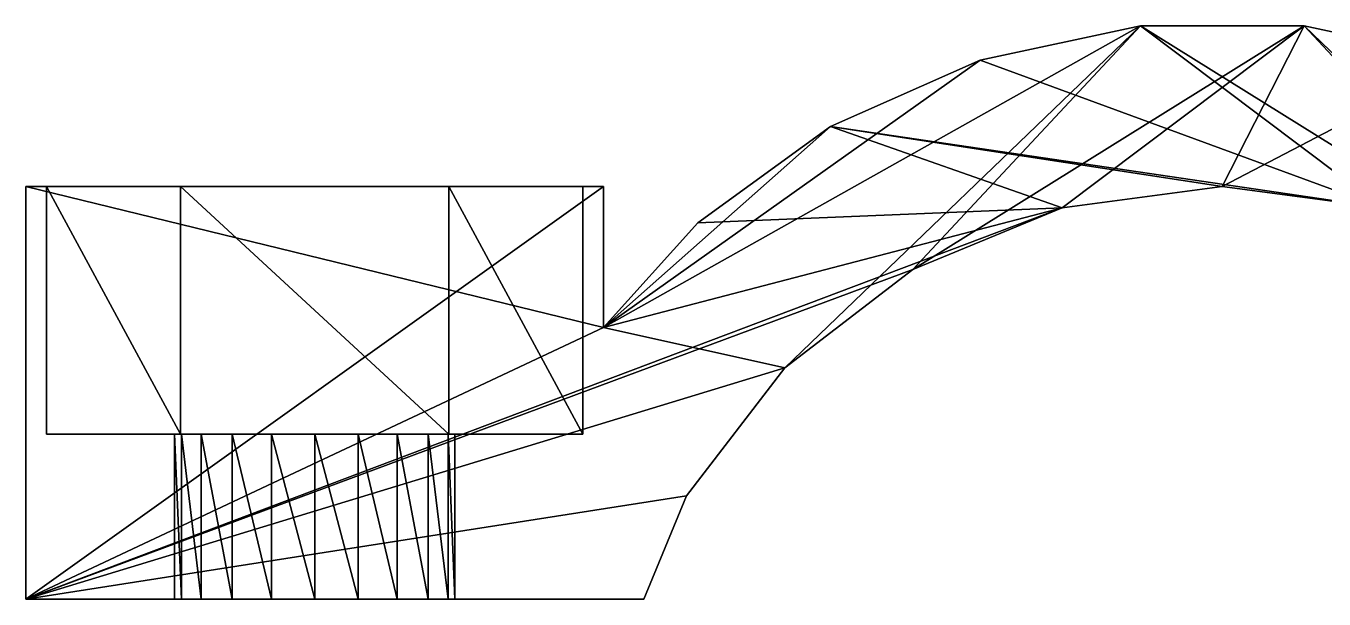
# Model space of a CAD drawing. Header units: metres. Extents: x -39.5 to 34.5, y -10 to 10.
# Drawn here: x -39.5 to -23.77, y 2.5 to 9.45 of the extents above; entities that cross this region are included whole.
import ezdxf

# ---------------------------------------------------------------- set-up
doc = ezdxf.new("R2010")
doc.units = ezdxf.units.M

msp = doc.modelspace()

# ---------------------------------------------------------------- linework, layer by layer
for points in [[(-32.5, 5.79016, 32.5), (-25.993, 9.44796, 32.5), (-27.935699, 9.03504, 32.5)], [(-32.5, 5.79016, 32.5), (-30.303301, 5.3033, 32.5), (-25.993, 9.44796, 32.5)], [(-32.5, 5.79016, -17.5), (-25.993, 9.44796, -17.5), (-27.935699, 9.03504, -17.5)], [(-32.5, 5.79016, -17.5), (-30.303301, 5.3033, -17.5), (-25.993, 9.44796, -17.5)], [(-30.303301, 5.3033, 32.5), (-28.75, 6.49519, 32.5), (-25.993, 9.44796, 32.5)], [(-30.303301, 5.3033, -17.5), (-28.75, 6.49519, -17.5), (-25.993, 9.44796, -17.5)], [(-24.007, 9.44796, 32.5), (-25.993, 9.44796, 32.5), (-28.75, 6.49519, 32.5)], [(-24.007, 9.44796, 32.5), (-28.75, 6.49519, 32.5), (-26.941099, 7.24444, 32.5)], [(-24.007, 9.44796, -17.5), (-25.993, 9.44796, -17.5), (-28.75, 6.49519, -17.5)], [(-24.007, 9.44796, -17.5), (-28.75, 6.49519, -17.5), (-26.941099, 7.24444, -17.5)], [(-23.058901, 7.24444, 17.5), (-27.935699, 9.03504, 17.5), (-25.993, 9.44796, 17.5)], [(-27.935699, 9.03504, 17.5), (-27.935699, 9.03504, 32.5), (-25.993, 9.44796, 17.5)], [(-25.993, 9.44796, 17.5), (-27.935699, 9.03504, 32.5), (-25.993, 9.44796, 32.5)], [(-23.058901, 7.24444, -32.5), (-27.935699, 9.03504, -32.5), (-25.993, 9.44796, -32.5)], [(-27.935699, 9.03504, -32.5), (-27.935699, 9.03504, -17.5), (-25.993, 9.44796, -32.5)], [(-25.993, 9.44796, -32.5), (-27.935699, 9.03504, -17.5), (-25.993, 9.44796, -17.5)], [(-26.941099, 7.24444, 32.5), (-25, 7.5, 32.5), (-24.007, 9.44796, 32.5)], [(-26.941099, 7.24444, -17.5), (-25, 7.5, -17.5), (-24.007, 9.44796, -17.5)], [(-23.058901, 7.24444, 17.5), (-25.993, 9.44796, 17.5), (-21.25, 6.49519, 17.5)], [(-21.25, 6.49519, 17.5), (-25.993, 9.44796, 17.5), (-24.007, 9.44796, 17.5)], [(-25.993, 9.44796, 17.5), (-25.993, 9.44796, 32.5), (-24.007, 9.44796, 17.5)], [(-24.007, 9.44796, 17.5), (-25.993, 9.44796, 32.5), (-24.007, 9.44796, 32.5)], [(-23.058901, 7.24444, -32.5), (-25.993, 9.44796, -32.5), (-21.25, 6.49519, -32.5)], [(-21.25, 6.49519, -32.5), (-25.993, 9.44796, -32.5), (-24.007, 9.44796, -32.5)], [(-25.993, 9.44796, -32.5), (-25.993, 9.44796, -17.5), (-24.007, 9.44796, -32.5)], [(-24.007, 9.44796, -32.5), (-25.993, 9.44796, -17.5), (-24.007, 9.44796, -17.5)], [(-22.064301, 9.03504, 32.5), (-24.007, 9.44796, 32.5), (-25, 7.5, 32.5)], [(-22.064301, 9.03504, -17.5), (-24.007, 9.44796, -17.5), (-25, 7.5, -17.5)], [(-21.25, 6.49519, 17.5), (-24.007, 9.44796, 17.5), (-19.696699, 5.3033, 17.5)], [(-19.696699, 5.3033, 17.5), (-24.007, 9.44796, 17.5), (-22.064301, 9.03504, 17.5)], [(-24.007, 9.44796, 17.5), (-24.007, 9.44796, 32.5), (-22.064301, 9.03504, 17.5)], [(-22.064301, 9.03504, 17.5), (-24.007, 9.44796, 32.5), (-22.064301, 9.03504, 32.5)], [(-21.25, 6.49519, -32.5), (-24.007, 9.44796, -32.5), (-19.696699, 5.3033, -32.5)], [(-19.696699, 5.3033, -32.5), (-24.007, 9.44796, -32.5), (-22.064301, 9.03504, -32.5)], [(-24.007, 9.44796, -32.5), (-24.007, 9.44796, -17.5), (-22.064301, 9.03504, -32.5)], [(-22.064301, 9.03504, -32.5), (-24.007, 9.44796, -17.5), (-22.064301, 9.03504, -17.5)], [(-32.5, 5.79016, 32.5), (-27.935699, 9.03504, 32.5), (-29.75, 8.22724, 32.5)], [(-32.5, 5.79016, -17.5), (-27.935699, 9.03504, -17.5), (-29.75, 8.22724, -17.5)], [(-29.75, 8.22724, 17.5), (-27.935699, 9.03504, 17.5), (-23.058901, 7.24444, 17.5)], [(-29.75, 8.22724, 17.5), (-29.75, 8.22724, 32.5), (-27.935699, 9.03504, 17.5)], [(-27.935699, 9.03504, 17.5), (-29.75, 8.22724, 32.5), (-27.935699, 9.03504, 32.5)], [(-29.75, 8.22724, -32.5), (-27.935699, 9.03504, -32.5), (-23.058901, 7.24444, -32.5)], [(-29.75, 8.22724, -32.5), (-29.75, 8.22724, -17.5), (-27.935699, 9.03504, -32.5)], [(-27.935699, 9.03504, -32.5), (-29.75, 8.22724, -17.5), (-27.935699, 9.03504, -17.5)], [(-25, 7.5, 32.5), (-23.058901, 7.24444, 32.5), (-22.064301, 9.03504, 32.5)], [(-25, 7.5, -17.5), (-23.058901, 7.24444, -17.5), (-22.064301, 9.03504, -17.5)], [(-32.5, 5.79016, 32.5), (-29.75, 8.22724, 32.5), (-31.356701, 7.05988, 32.5)], [(-32.5, 5.79016, -17.5), (-29.75, 8.22724, -17.5), (-31.356701, 7.05988, -17.5)], [(-29.75, 8.22724, 17.5), (-26.941099, 7.24444, 17.5), (-31.356701, 7.05988, 17.5)], [(-31.356701, 7.05988, 17.5), (-31.356701, 7.05988, 32.5), (-29.75, 8.22724, 17.5)], [(-29.75, 8.22724, 17.5), (-31.356701, 7.05988, 32.5), (-29.75, 8.22724, 32.5)], [(-29.75, 8.22724, -32.5), (-26.941099, 7.24444, -32.5), (-31.356701, 7.05988, -32.5)], [(-31.356701, 7.05988, -32.5), (-31.356701, 7.05988, -17.5), (-29.75, 8.22724, -32.5)], [(-29.75, 8.22724, -32.5), (-31.356701, 7.05988, -17.5), (-29.75, 8.22724, -17.5)], [(-29.75, 8.22724, 17.5), (-23.058901, 7.24444, 17.5), (-25, 7.5, 17.5)], [(-29.75, 8.22724, 17.5), (-25, 7.5, 17.5), (-26.941099, 7.24444, 17.5)], [(-29.75, 8.22724, -32.5), (-23.058901, 7.24444, -32.5), (-25, 7.5, -32.5)], [(-29.75, 8.22724, -32.5), (-25, 7.5, -32.5), (-26.941099, 7.24444, -32.5)], [(-32.5, 5.79016, 17.5), (-39.5, 7.5, 17.5), (-32.5, 7.5, 17.5)], [(-32.5, 5.79016, 17.5), (-39.5, 2.5, 17.5), (-39.5, 7.5, 17.5)], [(-32.5, 7.5, 32.5), (-39.5, 7.5, 32.5), (-39.5, 2.5, 32.5)], [(-39.5, 2.5, 32.5), (-32.5, 5.79016, 32.5), (-32.5, 7.5, 32.5)], [(-34.375, 7.5, 27.8146), (-39.5, 7.5, 32.5), (-32.5, 7.5, 32.5)], [(-39.5, 7.5, 17.5), (-39.5, 7.5, 32.5), (-39.25, 7.5, 25)], [(-39.5, 7.5, 17.5), (-39.25, 7.5, 25), (-37.625, 7.5, 22.1854)], [(-39.5, 7.5, 17.5), (-37.625, 7.5, 22.1854), (-32.5, 7.5, 17.5)], [(-37.625, 7.5, 27.8146), (-39.5, 7.5, 32.5), (-34.375, 7.5, 27.8146)], [(-39.25, 7.5, 25), (-39.5, 7.5, 32.5), (-37.625, 7.5, 27.8146)], [(-39.5, 2.5, 17.5), (-39.5, 2.5, 32.5), (-39.5, 7.5, 17.5)], [(-39.5, 7.5, 17.5), (-39.5, 2.5, 32.5), (-39.5, 7.5, 32.5)], [(-32.5, 5.79016, -32.5), (-39.5, 7.5, -32.5), (-32.5, 7.5, -32.5)], [(-32.5, 5.79016, -32.5), (-39.5, 2.5, -32.5), (-39.5, 7.5, -32.5)], [(-32.5, 7.5, -17.5), (-39.5, 7.5, -17.5), (-39.5, 2.5, -17.5)], [(-39.5, 2.5, -17.5), (-32.5, 5.79016, -17.5), (-32.5, 7.5, -17.5)], [(-34.375, 7.5, -19.118799), (-39.5, 7.5, -17.5), (-32.5, 7.5, -17.5)], [(-39.5, 7.5, -32.5), (-39.5, 7.5, -17.5), (-39.25, 7.5, -28.0667)], [(-39.5, 7.5, -32.5), (-39.25, 7.5, -28.0667), (-37.625, 7.5, -30.881201)], [(-39.5, 7.5, -32.5), (-37.625, 7.5, -30.881201), (-32.5, 7.5, -32.5)], [(-39.25, 7.5, -28.0667), (-39.5, 7.5, -17.5), (-39.25, 7.5, -21.9333)], [(-39.25, 7.5, -21.9333), (-39.5, 7.5, -17.5), (-37.625, 7.5, -19.118799)], [(-37.625, 7.5, -19.118799), (-39.5, 7.5, -17.5), (-34.375, 7.5, -19.118799)], [(-39.5, 2.5, -32.5), (-39.5, 2.5, -17.5), (-39.5, 7.5, -32.5)], [(-39.5, 7.5, -32.5), (-39.5, 2.5, -17.5), (-39.5, 7.5, -17.5)], [(-39.25, 7.5, 25), (-37.625, 7.5, 27.8146), (-37.625, 4.5, 27.8146)], [(-39.25, 4.5, 25), (-39.25, 7.5, 25), (-37.625, 4.5, 27.8146)], [(-37.625, 4.5, 22.1854), (-37.625, 7.5, 22.1854), (-39.25, 7.5, 25)], [(-39.25, 4.5, 25), (-37.625, 4.5, 22.1854), (-39.25, 7.5, 25)], [(-37.625, 7.5, -24.7479), (-37.625, 7.5, -25.2521), (-39.25, 7.5, -21.9333)], [(-39.25, 7.5, -28.0667), (-39.25, 7.5, -21.9333), (-37.625, 7.5, -25.2521)], [(-39.25, 7.5, -28.0667), (-37.625, 7.5, -25.2521), (-37.625, 4.5, -25.2521)], [(-39.25, 4.5, -28.0667), (-39.25, 7.5, -28.0667), (-37.625, 4.5, -25.2521)], [(-37.625, 4.5, -30.881201), (-37.625, 7.5, -30.881201), (-39.25, 7.5, -28.0667)], [(-39.25, 4.5, -28.0667), (-37.625, 4.5, -30.881201), (-39.25, 7.5, -28.0667)], [(-39.25, 7.5, -21.9333), (-37.625, 7.5, -19.118799), (-37.625, 4.5, -19.118799)], [(-39.25, 4.5, -21.9333), (-39.25, 7.5, -21.9333), (-37.625, 4.5, -19.118799)], [(-37.625, 4.5, -24.7479), (-37.625, 7.5, -24.7479), (-39.25, 7.5, -21.9333)], [(-39.25, 4.5, -21.9333), (-37.625, 4.5, -24.7479), (-39.25, 7.5, -21.9333)], [(-34.375, 7.5, 22.1854), (-32.5, 7.5, 17.5), (-37.625, 7.5, 22.1854)], [(-34.375, 7.5, 27.8146), (-34.375, 4.5, 27.8146), (-37.625, 7.5, 27.8146)], [(-37.625, 7.5, 27.8146), (-34.375, 4.5, 27.8146), (-37.625, 4.5, 27.8146)], [(-34.375, 4.5, 22.1854), (-34.375, 7.5, 22.1854), (-37.625, 7.5, 22.1854)], [(-37.625, 4.5, 22.1854), (-34.375, 4.5, 22.1854), (-37.625, 7.5, 22.1854)], [(-37.625, 7.5, -25.2521), (-37.625, 7.5, -24.7479), (-34.375, 7.5, -25.2521)], [(-34.375, 7.5, -24.7479), (-34.375, 7.5, -25.2521), (-37.625, 7.5, -24.7479)], [(-34.375, 7.5, -30.881201), (-32.5, 7.5, -32.5), (-37.625, 7.5, -30.881201)], [(-34.375, 7.5, -25.2521), (-34.375, 4.5, -25.2521), (-37.625, 7.5, -25.2521)], [(-37.625, 7.5, -25.2521), (-34.375, 4.5, -25.2521), (-37.625, 4.5, -25.2521)], [(-34.375, 4.5, -30.881201), (-34.375, 7.5, -30.881201), (-37.625, 7.5, -30.881201)], [(-37.625, 4.5, -30.881201), (-34.375, 4.5, -30.881201), (-37.625, 7.5, -30.881201)], [(-34.375, 7.5, -19.118799), (-34.375, 4.5, -19.118799), (-37.625, 7.5, -19.118799)], [(-37.625, 7.5, -19.118799), (-34.375, 4.5, -19.118799), (-37.625, 4.5, -19.118799)], [(-34.375, 4.5, -24.7479), (-34.375, 7.5, -24.7479), (-37.625, 7.5, -24.7479)], [(-37.625, 4.5, -24.7479), (-34.375, 4.5, -24.7479), (-37.625, 7.5, -24.7479)], [(-34.375, 7.5, 27.8146), (-32.5, 7.5, 32.5), (-32.75, 7.5, 25)], [(-32.5, 7.5, 17.5), (-34.375, 7.5, 22.1854), (-32.75, 7.5, 25)], [(-32.75, 7.5, 25), (-32.75, 4.5, 25), (-34.375, 7.5, 27.8146)], [(-34.375, 7.5, 27.8146), (-32.75, 4.5, 25), (-34.375, 4.5, 27.8146)], [(-32.75, 7.5, 25), (-34.375, 7.5, 22.1854), (-32.75, 4.5, 25)], [(-32.75, 4.5, 25), (-34.375, 7.5, 22.1854), (-34.375, 4.5, 22.1854)], [(-32.75, 7.5, -21.9333), (-34.375, 7.5, -25.2521), (-34.375, 7.5, -24.7479)], [(-32.75, 7.5, -28.0667), (-32.5, 7.5, -32.5), (-34.375, 7.5, -30.881201)], [(-34.375, 7.5, -19.118799), (-32.5, 7.5, -17.5), (-32.75, 7.5, -21.9333)], [(-32.75, 7.5, -28.0667), (-34.375, 7.5, -25.2521), (-32.75, 7.5, -21.9333)], [(-32.75, 7.5, -28.0667), (-32.75, 4.5, -28.0667), (-34.375, 7.5, -25.2521)], [(-34.375, 7.5, -25.2521), (-32.75, 4.5, -28.0667), (-34.375, 4.5, -25.2521)], [(-32.75, 7.5, -28.0667), (-34.375, 7.5, -30.881201), (-32.75, 4.5, -28.0667)], [(-32.75, 4.5, -28.0667), (-34.375, 7.5, -30.881201), (-34.375, 4.5, -30.881201)], [(-32.75, 7.5, -21.9333), (-32.75, 4.5, -21.9333), (-34.375, 7.5, -19.118799)], [(-34.375, 7.5, -19.118799), (-32.75, 4.5, -21.9333), (-34.375, 4.5, -19.118799)], [(-32.75, 7.5, -21.9333), (-34.375, 7.5, -24.7479), (-32.75, 4.5, -21.9333)], [(-32.75, 4.5, -21.9333), (-34.375, 7.5, -24.7479), (-34.375, 4.5, -24.7479)], [(-32.5, 7.5, 17.5), (-32.75, 7.5, 25), (-32.5, 7.5, 32.5)], [(-32.5, 7.5, -32.5), (-32.75, 7.5, -28.0667), (-32.5, 7.5, -17.5)], [(-32.75, 7.5, -28.0667), (-32.75, 7.5, -21.9333), (-32.5, 7.5, -17.5)], [(-32.5, 5.79016, 32.5), (-32.5, 5.79016, 17.5), (-32.5, 7.5, 17.5)], [(-32.5, 7.5, 32.5), (-32.5, 5.79016, 32.5), (-32.5, 7.5, 17.5)], [(-32.5, 5.79016, -17.5), (-32.5, 5.79016, -32.5), (-32.5, 7.5, -32.5)], [(-32.5, 7.5, -17.5), (-32.5, 5.79016, -17.5), (-32.5, 7.5, -32.5)], [(-25, 7.5, 17.5), (-25, 7.5, 32.5), (-26.941099, 7.24444, 32.5)], [(-26.941099, 7.24444, 17.5), (-25, 7.5, 17.5), (-26.941099, 7.24444, 32.5)], [(-25, 7.5, -32.5), (-25, 7.5, -17.5), (-26.941099, 7.24444, -17.5)], [(-26.941099, 7.24444, -32.5), (-25, 7.5, -32.5), (-26.941099, 7.24444, -17.5)], [(-23.058901, 7.24444, 17.5), (-23.058901, 7.24444, 32.5), (-25, 7.5, 32.5)], [(-25, 7.5, 17.5), (-23.058901, 7.24444, 17.5), (-25, 7.5, 32.5)], [(-23.058901, 7.24444, -32.5), (-23.058901, 7.24444, -17.5), (-25, 7.5, -17.5)], [(-25, 7.5, -32.5), (-23.058901, 7.24444, -32.5), (-25, 7.5, -17.5)], [(-28.75, 6.49519, 17.5), (-39.5, 2.5, 17.5), (-26.941099, 7.24444, 17.5)], [(-26.941099, 7.24444, 17.5), (-39.5, 2.5, 17.5), (-32.5, 5.79016, 17.5)], [(-28.75, 6.49519, -32.5), (-39.5, 2.5, -32.5), (-26.941099, 7.24444, -32.5)], [(-26.941099, 7.24444, -32.5), (-39.5, 2.5, -32.5), (-32.5, 5.79016, -32.5)], [(-26.941099, 7.24444, 17.5), (-32.5, 5.79016, 17.5), (-31.356701, 7.05988, 17.5)], [(-26.941099, 7.24444, -32.5), (-32.5, 5.79016, -32.5), (-31.356701, 7.05988, -32.5)], [(-26.941099, 7.24444, 17.5), (-26.941099, 7.24444, 32.5), (-28.75, 6.49519, 32.5)], [(-28.75, 6.49519, 17.5), (-26.941099, 7.24444, 17.5), (-28.75, 6.49519, 32.5)], [(-26.941099, 7.24444, -32.5), (-26.941099, 7.24444, -17.5), (-28.75, 6.49519, -17.5)], [(-28.75, 6.49519, -32.5), (-26.941099, 7.24444, -32.5), (-28.75, 6.49519, -17.5)], [(-32.5, 5.79016, 17.5), (-32.5, 5.79016, 32.5), (-31.356701, 7.05988, 17.5)], [(-31.356701, 7.05988, 17.5), (-32.5, 5.79016, 32.5), (-31.356701, 7.05988, 32.5)], [(-32.5, 5.79016, -32.5), (-32.5, 5.79016, -17.5), (-31.356701, 7.05988, -32.5)], [(-31.356701, 7.05988, -32.5), (-32.5, 5.79016, -17.5), (-31.356701, 7.05988, -17.5)], [(-28.75, 6.49519, 17.5), (-30.303301, 5.3033, 17.5), (-39.5, 2.5, 17.5)], [(-28.75, 6.49519, -32.5), (-30.303301, 5.3033, -32.5), (-39.5, 2.5, -32.5)], [(-28.75, 6.49519, 17.5), (-28.75, 6.49519, 32.5), (-30.303301, 5.3033, 32.5)], [(-30.303301, 5.3033, 17.5), (-28.75, 6.49519, 17.5), (-30.303301, 5.3033, 32.5)], [(-28.75, 6.49519, -32.5), (-28.75, 6.49519, -17.5), (-30.303301, 5.3033, -17.5)], [(-30.303301, 5.3033, -32.5), (-28.75, 6.49519, -32.5), (-30.303301, 5.3033, -17.5)], [(-39.5, 2.5, 32.5), (-30.303301, 5.3033, 32.5), (-32.5, 5.79016, 32.5)], [(-39.5, 2.5, -17.5), (-30.303301, 5.3033, -17.5), (-32.5, 5.79016, -17.5)], [(-39.5, 2.5, 17.5), (-30.303301, 5.3033, 17.5), (-31.495199, 3.75, 17.5)], [(-39.5, 2.5, 32.5), (-31.495199, 3.75, 32.5), (-30.303301, 5.3033, 32.5)], [(-39.5, 2.5, -32.5), (-30.303301, 5.3033, -32.5), (-31.495199, 3.75, -32.5)], [(-39.5, 2.5, -17.5), (-31.495199, 3.75, -17.5), (-30.303301, 5.3033, -17.5)], [(-30.303301, 5.3033, 17.5), (-30.303301, 5.3033, 32.5), (-31.495199, 3.75, 32.5)], [(-31.495199, 3.75, 17.5), (-30.303301, 5.3033, 17.5), (-31.495199, 3.75, 32.5)], [(-30.303301, 5.3033, -32.5), (-30.303301, 5.3033, -17.5), (-31.495199, 3.75, -17.5)], [(-31.495199, 3.75, -32.5), (-30.303301, 5.3033, -32.5), (-31.495199, 3.75, -17.5)], [(-37.700001, 4.5, 25), (-37.625, 4.5, 22.1854), (-39.25, 4.5, 25)], [(-37.625, 4.5, 27.8146), (-37.700001, 4.5, 25), (-39.25, 4.5, 25)], [(-37.700001, 4.5, -28.0667), (-37.625, 4.5, -30.881201), (-39.25, 4.5, -28.0667)], [(-37.625, 4.5, -25.2521), (-37.700001, 4.5, -28.0667), (-39.25, 4.5, -28.0667)], [(-37.700001, 4.5, -21.9333), (-37.625, 4.5, -24.7479), (-39.25, 4.5, -21.9333)], [(-37.625, 4.5, -19.118799), (-37.700001, 4.5, -21.9333), (-39.25, 4.5, -21.9333)], [(-37.700001, 4.5, 25), (-37.616798, 4.5, 25.525299), (-37.616798, 2.5, 25.525299)], [(-37.700001, 2.5, 25), (-37.700001, 4.5, 25), (-37.616798, 2.5, 25.525299)], [(-37.616798, 2.5, 24.474701), (-37.616798, 4.5, 24.474701), (-37.700001, 4.5, 25)], [(-37.700001, 2.5, 25), (-37.616798, 2.5, 24.474701), (-37.700001, 4.5, 25)], [(-37.700001, 4.5, 25), (-37.625, 4.5, 27.8146), (-37.616798, 4.5, 25.525299)], [(-37.616798, 4.5, 24.474701), (-37.625, 4.5, 22.1854), (-37.700001, 4.5, 25)], [(-37.616798, 2.5, -28.591999), (-37.616798, 4.5, -28.591999), (-37.700001, 4.5, -28.0667)], [(-37.700001, 2.5, -28.0667), (-37.616798, 2.5, -28.591999), (-37.700001, 4.5, -28.0667)], [(-37.700001, 4.5, -28.0667), (-37.616798, 4.5, -27.5413), (-37.616798, 2.5, -27.5413)], [(-37.700001, 2.5, -28.0667), (-37.700001, 4.5, -28.0667), (-37.616798, 2.5, -27.5413)], [(-37.616798, 2.5, -22.4587), (-37.616798, 4.5, -22.4587), (-37.700001, 4.5, -21.9333)], [(-37.700001, 2.5, -21.9333), (-37.616798, 2.5, -22.4587), (-37.700001, 4.5, -21.9333)], [(-37.700001, 4.5, -21.9333), (-37.616798, 4.5, -21.408001), (-37.616798, 2.5, -21.408001)], [(-37.700001, 2.5, -21.9333), (-37.700001, 4.5, -21.9333), (-37.616798, 2.5, -21.408001)], [(-37.700001, 4.5, -28.0667), (-37.625, 4.5, -25.2521), (-37.616798, 4.5, -27.5413)], [(-37.616798, 4.5, -28.591999), (-37.625, 4.5, -30.881201), (-37.700001, 4.5, -28.0667)], [(-37.700001, 4.5, -21.9333), (-37.625, 4.5, -19.118799), (-37.616798, 4.5, -21.408001)], [(-37.616798, 4.5, -22.4587), (-37.625, 4.5, -24.7479), (-37.700001, 4.5, -21.9333)], [(-36.999199, 4.5, 23.624701), (-34.375, 4.5, 22.1854), (-37.625, 4.5, 22.1854)], [(-37.616798, 4.5, 24.474701), (-37.375301, 4.5, 24.000799), (-37.625, 4.5, 22.1854)], [(-37.375301, 4.5, 24.000799), (-36.999199, 4.5, 23.624701), (-37.625, 4.5, 22.1854)], [(-34.375, 4.5, 27.8146), (-35.000801, 4.5, 26.375299), (-37.625, 4.5, 27.8146)], [(-36, 4.5, 26.700001), (-37.625, 4.5, 27.8146), (-35.474701, 4.5, 26.6168)], [(-35.000801, 4.5, 26.375299), (-35.474701, 4.5, 26.6168), (-37.625, 4.5, 27.8146)], [(-36.525299, 4.5, 26.6168), (-37.625, 4.5, 27.8146), (-36, 4.5, 26.700001)], [(-36.999199, 4.5, 26.375299), (-37.625, 4.5, 27.8146), (-36.525299, 4.5, 26.6168)], [(-37.625, 4.5, 27.8146), (-36.999199, 4.5, 26.375299), (-37.375301, 4.5, 25.999201)], [(-37.625, 4.5, 27.8146), (-37.375301, 4.5, 25.999201), (-37.616798, 4.5, 25.525299)], [(-36.999199, 4.5, -29.441999), (-34.375, 4.5, -30.881201), (-37.625, 4.5, -30.881201)], [(-37.616798, 4.5, -28.591999), (-37.375301, 4.5, -29.065901), (-37.625, 4.5, -30.881201)], [(-37.375301, 4.5, -29.065901), (-36.999199, 4.5, -29.441999), (-37.625, 4.5, -30.881201)], [(-34.375, 4.5, -25.2521), (-35.000801, 4.5, -26.691299), (-37.625, 4.5, -25.2521)], [(-36, 4.5, -26.366699), (-37.625, 4.5, -25.2521), (-35.474701, 4.5, -26.4499)], [(-35.000801, 4.5, -26.691299), (-35.474701, 4.5, -26.4499), (-37.625, 4.5, -25.2521)], [(-36.525299, 4.5, -26.4499), (-37.625, 4.5, -25.2521), (-36, 4.5, -26.366699)], [(-36.999199, 4.5, -26.691299), (-37.625, 4.5, -25.2521), (-36.525299, 4.5, -26.4499)], [(-37.625, 4.5, -25.2521), (-36.999199, 4.5, -26.691299), (-37.375301, 4.5, -27.0674)], [(-37.625, 4.5, -25.2521), (-37.375301, 4.5, -27.0674), (-37.616798, 4.5, -27.5413)], [(-36.999199, 4.5, -23.308701), (-34.375, 4.5, -24.7479), (-37.625, 4.5, -24.7479)], [(-37.616798, 4.5, -22.4587), (-37.375301, 4.5, -22.9326), (-37.625, 4.5, -24.7479)], [(-37.375301, 4.5, -22.9326), (-36.999199, 4.5, -23.308701), (-37.625, 4.5, -24.7479)], [(-34.375, 4.5, -19.118799), (-35.000801, 4.5, -20.558001), (-37.625, 4.5, -19.118799)], [(-36, 4.5, -20.233299), (-37.625, 4.5, -19.118799), (-35.474701, 4.5, -20.3165)], [(-35.000801, 4.5, -20.558001), (-35.474701, 4.5, -20.3165), (-37.625, 4.5, -19.118799)], [(-36.525299, 4.5, -20.3165), (-37.625, 4.5, -19.118799), (-36, 4.5, -20.233299)], [(-36.999199, 4.5, -20.558001), (-37.625, 4.5, -19.118799), (-36.525299, 4.5, -20.3165)], [(-37.625, 4.5, -19.118799), (-36.999199, 4.5, -20.558001), (-37.375301, 4.5, -20.934099)], [(-37.625, 4.5, -19.118799), (-37.375301, 4.5, -20.934099), (-37.616798, 4.5, -21.408001)], [(-37.375301, 2.5, 24.000799), (-37.375301, 4.5, 24.000799), (-37.616798, 4.5, 24.474701)], [(-37.616798, 2.5, 24.474701), (-37.375301, 2.5, 24.000799), (-37.616798, 4.5, 24.474701)], [(-37.616798, 4.5, 25.525299), (-37.375301, 4.5, 25.999201), (-37.375301, 2.5, 25.999201)], [(-37.616798, 2.5, 25.525299), (-37.616798, 4.5, 25.525299), (-37.375301, 2.5, 25.999201)], [(-37.375301, 2.5, -29.065901), (-37.375301, 4.5, -29.065901), (-37.616798, 4.5, -28.591999)], [(-37.616798, 2.5, -28.591999), (-37.375301, 2.5, -29.065901), (-37.616798, 4.5, -28.591999)], [(-37.616798, 4.5, -27.5413), (-37.375301, 4.5, -27.0674), (-37.375301, 2.5, -27.0674)], [(-37.616798, 2.5, -27.5413), (-37.616798, 4.5, -27.5413), (-37.375301, 2.5, -27.0674)], [(-37.375301, 2.5, -22.9326), (-37.375301, 4.5, -22.9326), (-37.616798, 4.5, -22.4587)], [(-37.616798, 2.5, -22.4587), (-37.375301, 2.5, -22.9326), (-37.616798, 4.5, -22.4587)], [(-37.616798, 4.5, -21.408001), (-37.375301, 4.5, -20.934099), (-37.375301, 2.5, -20.934099)], [(-37.616798, 2.5, -21.408001), (-37.616798, 4.5, -21.408001), (-37.375301, 2.5, -20.934099)], [(-36.999199, 2.5, 23.624701), (-36.999199, 4.5, 23.624701), (-37.375301, 4.5, 24.000799)], [(-37.375301, 2.5, 24.000799), (-36.999199, 2.5, 23.624701), (-37.375301, 4.5, 24.000799)], [(-37.375301, 4.5, 25.999201), (-36.999199, 4.5, 26.375299), (-36.999199, 2.5, 26.375299)], [(-37.375301, 2.5, 25.999201), (-37.375301, 4.5, 25.999201), (-36.999199, 2.5, 26.375299)], [(-36.999199, 2.5, -29.441999), (-36.999199, 4.5, -29.441999), (-37.375301, 4.5, -29.065901)], [(-37.375301, 2.5, -29.065901), (-36.999199, 2.5, -29.441999), (-37.375301, 4.5, -29.065901)], [(-37.375301, 4.5, -27.0674), (-36.999199, 4.5, -26.691299), (-36.999199, 2.5, -26.691299)], [(-37.375301, 2.5, -27.0674), (-37.375301, 4.5, -27.0674), (-36.999199, 2.5, -26.691299)], [(-36.999199, 2.5, -23.308701), (-36.999199, 4.5, -23.308701), (-37.375301, 4.5, -22.9326)], [(-37.375301, 2.5, -22.9326), (-36.999199, 2.5, -23.308701), (-37.375301, 4.5, -22.9326)], [(-37.375301, 4.5, -20.934099), (-36.999199, 4.5, -20.558001), (-36.999199, 2.5, -20.558001)], [(-37.375301, 2.5, -20.934099), (-37.375301, 4.5, -20.934099), (-36.999199, 2.5, -20.558001)], [(-36.525299, 2.5, 23.3832), (-36.525299, 4.5, 23.3832), (-36.999199, 4.5, 23.624701)], [(-36.999199, 2.5, 23.624701), (-36.525299, 2.5, 23.3832), (-36.999199, 4.5, 23.624701)], [(-36.525299, 4.5, 26.6168), (-36.525299, 2.5, 26.6168), (-36.999199, 4.5, 26.375299)], [(-36.999199, 4.5, 26.375299), (-36.525299, 2.5, 26.6168), (-36.999199, 2.5, 26.375299)], [(-36.525299, 4.5, 23.3832), (-34.375, 4.5, 22.1854), (-36.999199, 4.5, 23.624701)], [(-36.525299, 2.5, -29.6835), (-36.525299, 4.5, -29.6835), (-36.999199, 4.5, -29.441999)], [(-36.999199, 2.5, -29.441999), (-36.525299, 2.5, -29.6835), (-36.999199, 4.5, -29.441999)], [(-36.525299, 4.5, -26.4499), (-36.525299, 2.5, -26.4499), (-36.999199, 4.5, -26.691299)], [(-36.999199, 4.5, -26.691299), (-36.525299, 2.5, -26.4499), (-36.999199, 2.5, -26.691299)], [(-36.525299, 2.5, -23.5501), (-36.525299, 4.5, -23.5501), (-36.999199, 4.5, -23.308701)], [(-36.999199, 2.5, -23.308701), (-36.525299, 2.5, -23.5501), (-36.999199, 4.5, -23.308701)], [(-36.525299, 4.5, -20.3165), (-36.525299, 2.5, -20.3165), (-36.999199, 4.5, -20.558001)], [(-36.999199, 4.5, -20.558001), (-36.525299, 2.5, -20.3165), (-36.999199, 2.5, -20.558001)], [(-36.525299, 4.5, -29.6835), (-34.375, 4.5, -30.881201), (-36.999199, 4.5, -29.441999)], [(-36.525299, 4.5, -23.5501), (-34.375, 4.5, -24.7479), (-36.999199, 4.5, -23.308701)], [(-36, 2.5, 23.299999), (-36, 4.5, 23.299999), (-36.525299, 4.5, 23.3832)], [(-36.525299, 2.5, 23.3832), (-36, 2.5, 23.299999), (-36.525299, 4.5, 23.3832)], [(-36, 4.5, 26.700001), (-36, 2.5, 26.700001), (-36.525299, 4.5, 26.6168)], [(-36.525299, 4.5, 26.6168), (-36, 2.5, 26.700001), (-36.525299, 2.5, 26.6168)], [(-36, 4.5, 23.299999), (-34.375, 4.5, 22.1854), (-36.525299, 4.5, 23.3832)], [(-36, 2.5, -29.766701), (-36, 4.5, -29.766701), (-36.525299, 4.5, -29.6835)], [(-36.525299, 2.5, -29.6835), (-36, 2.5, -29.766701), (-36.525299, 4.5, -29.6835)], [(-36, 4.5, -26.366699), (-36, 2.5, -26.366699), (-36.525299, 4.5, -26.4499)], [(-36.525299, 4.5, -26.4499), (-36, 2.5, -26.366699), (-36.525299, 2.5, -26.4499)], [(-36, 2.5, -23.633301), (-36, 4.5, -23.633301), (-36.525299, 4.5, -23.5501)], [(-36.525299, 2.5, -23.5501), (-36, 2.5, -23.633301), (-36.525299, 4.5, -23.5501)], [(-36, 4.5, -20.233299), (-36, 2.5, -20.233299), (-36.525299, 4.5, -20.3165)], [(-36.525299, 4.5, -20.3165), (-36, 2.5, -20.233299), (-36.525299, 2.5, -20.3165)], [(-36, 4.5, -29.766701), (-34.375, 4.5, -30.881201), (-36.525299, 4.5, -29.6835)], [(-36, 4.5, -23.633301), (-34.375, 4.5, -24.7479), (-36.525299, 4.5, -23.5501)], [(-35.474701, 2.5, 23.3832), (-35.474701, 4.5, 23.3832), (-36, 4.5, 23.299999)], [(-36, 2.5, 23.299999), (-35.474701, 2.5, 23.3832), (-36, 4.5, 23.299999)], [(-35.474701, 4.5, 26.6168), (-35.474701, 2.5, 26.6168), (-36, 4.5, 26.700001)], [(-36, 4.5, 26.700001), (-35.474701, 2.5, 26.6168), (-36, 2.5, 26.700001)], [(-35.474701, 4.5, 23.3832), (-34.375, 4.5, 22.1854), (-36, 4.5, 23.299999)], [(-35.474701, 2.5, -29.6835), (-35.474701, 4.5, -29.6835), (-36, 4.5, -29.766701)], [(-36, 2.5, -29.766701), (-35.474701, 2.5, -29.6835), (-36, 4.5, -29.766701)], [(-35.474701, 4.5, -26.4499), (-35.474701, 2.5, -26.4499), (-36, 4.5, -26.366699)], [(-36, 4.5, -26.366699), (-35.474701, 2.5, -26.4499), (-36, 2.5, -26.366699)], [(-35.474701, 2.5, -23.5501), (-35.474701, 4.5, -23.5501), (-36, 4.5, -23.633301)], [(-36, 2.5, -23.633301), (-35.474701, 2.5, -23.5501), (-36, 4.5, -23.633301)], [(-35.474701, 4.5, -20.3165), (-35.474701, 2.5, -20.3165), (-36, 4.5, -20.233299)], [(-36, 4.5, -20.233299), (-35.474701, 2.5, -20.3165), (-36, 2.5, -20.233299)], [(-35.474701, 4.5, -29.6835), (-34.375, 4.5, -30.881201), (-36, 4.5, -29.766701)], [(-35.474701, 4.5, -23.5501), (-34.375, 4.5, -24.7479), (-36, 4.5, -23.633301)], [(-35.000801, 2.5, 23.624701), (-35.000801, 4.5, 23.624701), (-35.474701, 4.5, 23.3832)], [(-35.474701, 2.5, 23.3832), (-35.000801, 2.5, 23.624701), (-35.474701, 4.5, 23.3832)], [(-35.000801, 4.5, 26.375299), (-35.000801, 2.5, 26.375299), (-35.474701, 4.5, 26.6168)], [(-35.474701, 4.5, 26.6168), (-35.000801, 2.5, 26.375299), (-35.474701, 2.5, 26.6168)], [(-35.000801, 4.5, 23.624701), (-34.375, 4.5, 22.1854), (-35.474701, 4.5, 23.3832)], [(-35.000801, 2.5, -29.441999), (-35.000801, 4.5, -29.441999), (-35.474701, 4.5, -29.6835)], [(-35.474701, 2.5, -29.6835), (-35.000801, 2.5, -29.441999), (-35.474701, 4.5, -29.6835)], [(-35.000801, 4.5, -26.691299), (-35.000801, 2.5, -26.691299), (-35.474701, 4.5, -26.4499)], [(-35.474701, 4.5, -26.4499), (-35.000801, 2.5, -26.691299), (-35.474701, 2.5, -26.4499)], [(-35.000801, 2.5, -23.308701), (-35.000801, 4.5, -23.308701), (-35.474701, 4.5, -23.5501)], [(-35.474701, 2.5, -23.5501), (-35.000801, 2.5, -23.308701), (-35.474701, 4.5, -23.5501)], [(-35.000801, 4.5, -20.558001), (-35.000801, 2.5, -20.558001), (-35.474701, 4.5, -20.3165)], [(-35.474701, 4.5, -20.3165), (-35.000801, 2.5, -20.558001), (-35.474701, 2.5, -20.3165)], [(-35.000801, 4.5, -29.441999), (-34.375, 4.5, -30.881201), (-35.474701, 4.5, -29.6835)], [(-35.000801, 4.5, -23.308701), (-34.375, 4.5, -24.7479), (-35.474701, 4.5, -23.5501)], [(-34.624699, 4.5, 24.000799), (-35.000801, 4.5, 23.624701), (-34.624699, 2.5, 24.000799)], [(-34.624699, 2.5, 24.000799), (-35.000801, 4.5, 23.624701), (-35.000801, 2.5, 23.624701)], [(-34.624699, 4.5, 25.999201), (-34.624699, 2.5, 25.999201), (-35.000801, 4.5, 26.375299)], [(-35.000801, 4.5, 26.375299), (-34.624699, 2.5, 25.999201), (-35.000801, 2.5, 26.375299)], [(-35.000801, 4.5, 23.624701), (-32.75, 4.5, 25), (-34.375, 4.5, 22.1854)], [(-34.624699, 4.5, 24.000799), (-32.75, 4.5, 25), (-35.000801, 4.5, 23.624701)], [(-35.000801, 4.5, 26.375299), (-32.75, 4.5, 25), (-34.624699, 4.5, 25.999201)], [(-34.375, 4.5, 27.8146), (-32.75, 4.5, 25), (-35.000801, 4.5, 26.375299)], [(-34.624699, 4.5, -29.065901), (-35.000801, 4.5, -29.441999), (-34.624699, 2.5, -29.065901)], [(-34.624699, 2.5, -29.065901), (-35.000801, 4.5, -29.441999), (-35.000801, 2.5, -29.441999)], [(-34.624699, 4.5, -27.0674), (-34.624699, 2.5, -27.0674), (-35.000801, 4.5, -26.691299)], [(-35.000801, 4.5, -26.691299), (-34.624699, 2.5, -27.0674), (-35.000801, 2.5, -26.691299)], [(-34.624699, 4.5, -22.9326), (-35.000801, 4.5, -23.308701), (-34.624699, 2.5, -22.9326)], [(-34.624699, 2.5, -22.9326), (-35.000801, 4.5, -23.308701), (-35.000801, 2.5, -23.308701)], [(-34.624699, 4.5, -20.934099), (-34.624699, 2.5, -20.934099), (-35.000801, 4.5, -20.558001)], [(-35.000801, 4.5, -20.558001), (-34.624699, 2.5, -20.934099), (-35.000801, 2.5, -20.558001)], [(-35.000801, 4.5, -29.441999), (-32.75, 4.5, -28.0667), (-34.375, 4.5, -30.881201)], [(-34.624699, 4.5, -29.065901), (-32.75, 4.5, -28.0667), (-35.000801, 4.5, -29.441999)], [(-35.000801, 4.5, -26.691299), (-32.75, 4.5, -28.0667), (-34.624699, 4.5, -27.0674)], [(-34.375, 4.5, -25.2521), (-32.75, 4.5, -28.0667), (-35.000801, 4.5, -26.691299)], [(-35.000801, 4.5, -23.308701), (-32.75, 4.5, -21.9333), (-34.375, 4.5, -24.7479)], [(-34.624699, 4.5, -22.9326), (-32.75, 4.5, -21.9333), (-35.000801, 4.5, -23.308701)], [(-35.000801, 4.5, -20.558001), (-32.75, 4.5, -21.9333), (-34.624699, 4.5, -20.934099)], [(-34.375, 4.5, -19.118799), (-32.75, 4.5, -21.9333), (-35.000801, 4.5, -20.558001)], [(-34.383202, 4.5, 24.474701), (-34.624699, 4.5, 24.000799), (-34.383202, 2.5, 24.474701)], [(-34.383202, 2.5, 24.474701), (-34.624699, 4.5, 24.000799), (-34.624699, 2.5, 24.000799)], [(-34.383202, 4.5, 25.525299), (-34.383202, 2.5, 25.525299), (-34.624699, 4.5, 25.999201)], [(-34.624699, 4.5, 25.999201), (-34.383202, 2.5, 25.525299), (-34.624699, 2.5, 25.999201)], [(-34.383202, 4.5, 24.474701), (-32.75, 4.5, 25), (-34.624699, 4.5, 24.000799)], [(-34.624699, 4.5, 25.999201), (-32.75, 4.5, 25), (-34.383202, 4.5, 25.525299)], [(-34.383202, 4.5, -28.591999), (-34.624699, 4.5, -29.065901), (-34.383202, 2.5, -28.591999)], [(-34.383202, 2.5, -28.591999), (-34.624699, 4.5, -29.065901), (-34.624699, 2.5, -29.065901)], [(-34.383202, 4.5, -27.5413), (-34.383202, 2.5, -27.5413), (-34.624699, 4.5, -27.0674)], [(-34.624699, 4.5, -27.0674), (-34.383202, 2.5, -27.5413), (-34.624699, 2.5, -27.0674)], [(-34.383202, 4.5, -22.4587), (-34.624699, 4.5, -22.9326), (-34.383202, 2.5, -22.4587)], [(-34.383202, 2.5, -22.4587), (-34.624699, 4.5, -22.9326), (-34.624699, 2.5, -22.9326)], [(-34.383202, 4.5, -21.408001), (-34.383202, 2.5, -21.408001), (-34.624699, 4.5, -20.934099)], [(-34.624699, 4.5, -20.934099), (-34.383202, 2.5, -21.408001), (-34.624699, 2.5, -20.934099)], [(-34.383202, 4.5, -28.591999), (-32.75, 4.5, -28.0667), (-34.624699, 4.5, -29.065901)], [(-34.624699, 4.5, -27.0674), (-32.75, 4.5, -28.0667), (-34.383202, 4.5, -27.5413)], [(-34.383202, 4.5, -22.4587), (-32.75, 4.5, -21.9333), (-34.624699, 4.5, -22.9326)], [(-34.624699, 4.5, -20.934099), (-32.75, 4.5, -21.9333), (-34.383202, 4.5, -21.408001)], [(-34.299999, 4.5, 25), (-34.383202, 4.5, 24.474701), (-34.299999, 2.5, 25)], [(-34.299999, 2.5, 25), (-34.383202, 4.5, 24.474701), (-34.383202, 2.5, 24.474701)], [(-34.299999, 4.5, 25), (-34.299999, 2.5, 25), (-34.383202, 4.5, 25.525299)], [(-34.383202, 4.5, 25.525299), (-34.299999, 2.5, 25), (-34.383202, 2.5, 25.525299)], [(-34.299999, 4.5, 25), (-32.75, 4.5, 25), (-34.383202, 4.5, 24.474701)], [(-34.383202, 4.5, 25.525299), (-32.75, 4.5, 25), (-34.299999, 4.5, 25)], [(-34.299999, 4.5, -28.0667), (-34.383202, 4.5, -28.591999), (-34.299999, 2.5, -28.0667)], [(-34.299999, 2.5, -28.0667), (-34.383202, 4.5, -28.591999), (-34.383202, 2.5, -28.591999)], [(-34.299999, 4.5, -28.0667), (-34.299999, 2.5, -28.0667), (-34.383202, 4.5, -27.5413)], [(-34.383202, 4.5, -27.5413), (-34.299999, 2.5, -28.0667), (-34.383202, 2.5, -27.5413)], [(-34.299999, 4.5, -21.9333), (-34.383202, 4.5, -22.4587), (-34.299999, 2.5, -21.9333)], [(-34.299999, 2.5, -21.9333), (-34.383202, 4.5, -22.4587), (-34.383202, 2.5, -22.4587)], [(-34.299999, 4.5, -21.9333), (-34.299999, 2.5, -21.9333), (-34.383202, 4.5, -21.408001)], [(-34.383202, 4.5, -21.408001), (-34.299999, 2.5, -21.9333), (-34.383202, 2.5, -21.408001)], [(-34.299999, 4.5, -28.0667), (-32.75, 4.5, -28.0667), (-34.383202, 4.5, -28.591999)], [(-34.383202, 4.5, -27.5413), (-32.75, 4.5, -28.0667), (-34.299999, 4.5, -28.0667)], [(-34.299999, 4.5, -21.9333), (-32.75, 4.5, -21.9333), (-34.383202, 4.5, -22.4587)], [(-34.383202, 4.5, -21.408001), (-32.75, 4.5, -21.9333), (-34.299999, 4.5, -21.9333)], [(-39.5, 2.5, 17.5), (-31.495199, 3.75, 17.5), (-32.013, 2.5, 17.5)], [(-39.5, 2.5, 32.5), (-32.013, 2.5, 32.5), (-31.495199, 3.75, 32.5)], [(-39.5, 2.5, -32.5), (-31.495199, 3.75, -32.5), (-32.013, 2.5, -32.5)], [(-39.5, 2.5, -17.5), (-32.013, 2.5, -17.5), (-31.495199, 3.75, -17.5)], [(-31.495199, 3.75, 17.5), (-31.495199, 3.75, 32.5), (-32.013, 2.5, 32.5)], [(-32.013, 2.5, 17.5), (-31.495199, 3.75, 17.5), (-32.013, 2.5, 32.5)], [(-31.495199, 3.75, -32.5), (-31.495199, 3.75, -17.5), (-32.013, 2.5, -17.5)], [(-32.013, 2.5, -32.5), (-31.495199, 3.75, -32.5), (-32.013, 2.5, -17.5)], [(-36.525299, 2.5, 26.6168), (-32.013, 2.5, 32.5), (-39.5, 2.5, 32.5)], [(-39.5, 2.5, 17.5), (-37.700001, 2.5, 25), (-39.5, 2.5, 32.5)], [(-37.700001, 2.5, 25), (-37.616798, 2.5, 25.525299), (-39.5, 2.5, 32.5)], [(-37.616798, 2.5, 25.525299), (-37.375301, 2.5, 25.999201), (-39.5, 2.5, 32.5)], [(-37.375301, 2.5, 25.999201), (-36.999199, 2.5, 26.375299), (-39.5, 2.5, 32.5)], [(-39.5, 2.5, 17.5), (-32.013, 2.5, 17.5), (-36.525299, 2.5, 23.3832)], [(-39.5, 2.5, 17.5), (-36.525299, 2.5, 23.3832), (-36.999199, 2.5, 23.624701)], [(-39.5, 2.5, 17.5), (-36.999199, 2.5, 23.624701), (-37.375301, 2.5, 24.000799)], [(-39.5, 2.5, 17.5), (-37.616798, 2.5, 24.474701), (-37.700001, 2.5, 25)], [(-39.5, 2.5, 17.5), (-37.375301, 2.5, 24.000799), (-37.616798, 2.5, 24.474701)], [(-36.999199, 2.5, 26.375299), (-36.525299, 2.5, 26.6168), (-39.5, 2.5, 32.5)], [(-36.999199, 2.5, -20.558001), (-32.013, 2.5, -17.5), (-39.5, 2.5, -17.5)], [(-39.5, 2.5, -32.5), (-37.700001, 2.5, -28.0667), (-39.5, 2.5, -17.5)], [(-37.700001, 2.5, -28.0667), (-37.616798, 2.5, -27.5413), (-39.5, 2.5, -17.5)], [(-37.616798, 2.5, -27.5413), (-37.375301, 2.5, -27.0674), (-39.5, 2.5, -17.5)], [(-37.375301, 2.5, -27.0674), (-36.999199, 2.5, -26.691299), (-39.5, 2.5, -17.5)], [(-36.999199, 2.5, -26.691299), (-36.525299, 2.5, -26.4499), (-39.5, 2.5, -17.5)], [(-37.616798, 2.5, -22.4587), (-37.700001, 2.5, -21.9333), (-39.5, 2.5, -17.5)], [(-39.5, 2.5, -32.5), (-32.013, 2.5, -32.5), (-36, 2.5, -29.766701)], [(-39.5, 2.5, -32.5), (-36, 2.5, -29.766701), (-36.525299, 2.5, -29.6835)], [(-39.5, 2.5, -32.5), (-36.525299, 2.5, -29.6835), (-36.999199, 2.5, -29.441999)], [(-39.5, 2.5, -32.5), (-36.999199, 2.5, -29.441999), (-37.375301, 2.5, -29.065901)], [(-39.5, 2.5, -32.5), (-37.616798, 2.5, -28.591999), (-37.700001, 2.5, -28.0667)], [(-39.5, 2.5, -32.5), (-37.375301, 2.5, -29.065901), (-37.616798, 2.5, -28.591999)], [(-37.375301, 2.5, -20.934099), (-36.999199, 2.5, -20.558001), (-39.5, 2.5, -17.5)], [(-37.700001, 2.5, -21.9333), (-37.616798, 2.5, -21.408001), (-39.5, 2.5, -17.5)], [(-36.525299, 2.5, -26.4499), (-37.616798, 2.5, -22.4587), (-39.5, 2.5, -17.5)], [(-37.616798, 2.5, -21.408001), (-37.375301, 2.5, -20.934099), (-39.5, 2.5, -17.5)], [(-36.525299, 2.5, -26.4499), (-37.375301, 2.5, -22.9326), (-37.616798, 2.5, -22.4587)], [(-36.999199, 2.5, -23.308701), (-37.375301, 2.5, -22.9326), (-36, 2.5, -26.366699)], [(-36.525299, 2.5, -26.4499), (-36, 2.5, -26.366699), (-37.375301, 2.5, -22.9326)], [(-36.999199, 2.5, -23.308701), (-36, 2.5, -26.366699), (-35.474701, 2.5, -26.4499)], [(-36.525299, 2.5, -20.3165), (-32.013, 2.5, -17.5), (-36.999199, 2.5, -20.558001)], [(-36.525299, 2.5, -23.5501), (-36.999199, 2.5, -23.308701), (-35.474701, 2.5, -26.4499)], [(-36, 2.5, 26.700001), (-32.013, 2.5, 32.5), (-36.525299, 2.5, 26.6168)], [(-36, 2.5, 23.299999), (-36.525299, 2.5, 23.3832), (-32.013, 2.5, 17.5)], [(-36, 2.5, -23.633301), (-36.525299, 2.5, -23.5501), (-34.624699, 2.5, -27.0674)], [(-36.525299, 2.5, -23.5501), (-35.474701, 2.5, -26.4499), (-35.000801, 2.5, -26.691299)], [(-36.525299, 2.5, -20.3165), (-36, 2.5, -20.233299), (-32.013, 2.5, -17.5)], [(-35.000801, 2.5, -26.691299), (-34.624699, 2.5, -27.0674), (-36.525299, 2.5, -23.5501)], [(-35.474701, 2.5, 26.6168), (-32.013, 2.5, 32.5), (-36, 2.5, 26.700001)], [(-35.474701, 2.5, 23.3832), (-36, 2.5, 23.299999), (-32.013, 2.5, 17.5)], [(-35.474701, 2.5, -29.6835), (-36, 2.5, -29.766701), (-32.013, 2.5, -32.5)], [(-35.474701, 2.5, -20.3165), (-32.013, 2.5, -17.5), (-36, 2.5, -20.233299)], [(-34.624699, 2.5, -27.0674), (-35.474701, 2.5, -23.5501), (-36, 2.5, -23.633301)], [(-35.000801, 2.5, 26.375299), (-32.013, 2.5, 32.5), (-35.474701, 2.5, 26.6168)], [(-35.000801, 2.5, 23.624701), (-35.474701, 2.5, 23.3832), (-32.013, 2.5, 17.5)], [(-35.000801, 2.5, -29.441999), (-35.474701, 2.5, -29.6835), (-32.013, 2.5, -32.5)], [(-35.000801, 2.5, -20.558001), (-32.013, 2.5, -17.5), (-35.474701, 2.5, -20.3165)], [(-35.000801, 2.5, -23.308701), (-35.474701, 2.5, -23.5501), (-34.624699, 2.5, -27.0674)], [(-34.624699, 2.5, 25.999201), (-32.013, 2.5, 32.5), (-35.000801, 2.5, 26.375299)], [(-34.624699, 2.5, 24.000799), (-35.000801, 2.5, 23.624701), (-32.013, 2.5, 17.5)], [(-34.624699, 2.5, -29.065901), (-35.000801, 2.5, -29.441999), (-32.013, 2.5, -32.5)], [(-34.624699, 2.5, -20.934099), (-32.013, 2.5, -17.5), (-35.000801, 2.5, -20.558001)], [(-34.624699, 2.5, -22.9326), (-35.000801, 2.5, -23.308701), (-34.624699, 2.5, -27.0674)], [(-34.383202, 2.5, 24.474701), (-34.624699, 2.5, 24.000799), (-32.013, 2.5, 17.5)], [(-34.383202, 2.5, 25.525299), (-32.013, 2.5, 32.5), (-34.624699, 2.5, 25.999201)], [(-34.383202, 2.5, -27.5413), (-32.013, 2.5, -17.5), (-34.624699, 2.5, -27.0674)], [(-34.383202, 2.5, -28.591999), (-34.624699, 2.5, -29.065901), (-32.013, 2.5, -32.5)], [(-34.383202, 2.5, -22.4587), (-34.624699, 2.5, -22.9326), (-34.624699, 2.5, -27.0674)], [(-34.383202, 2.5, -21.408001), (-32.013, 2.5, -17.5), (-34.624699, 2.5, -20.934099)], [(-34.624699, 2.5, -27.0674), (-32.013, 2.5, -17.5), (-34.299999, 2.5, -21.9333)], [(-34.624699, 2.5, -27.0674), (-34.299999, 2.5, -21.9333), (-34.383202, 2.5, -22.4587)], [(-32.013, 2.5, 17.5), (-32.013, 2.5, 32.5), (-34.383202, 2.5, 25.525299)], [(-32.013, 2.5, 17.5), (-34.383202, 2.5, 25.525299), (-34.299999, 2.5, 25)], [(-34.299999, 2.5, 25), (-34.383202, 2.5, 24.474701), (-32.013, 2.5, 17.5)], [(-32.013, 2.5, -32.5), (-32.013, 2.5, -17.5), (-34.383202, 2.5, -27.5413)], [(-34.299999, 2.5, -21.9333), (-32.013, 2.5, -17.5), (-34.383202, 2.5, -21.408001)], [(-34.383202, 2.5, -27.5413), (-34.299999, 2.5, -28.0667), (-32.013, 2.5, -32.5)], [(-34.299999, 2.5, -28.0667), (-34.383202, 2.5, -28.591999), (-32.013, 2.5, -32.5)]]:
    msp.add_3dface(points)

doc.saveas('drawing.dxf')
